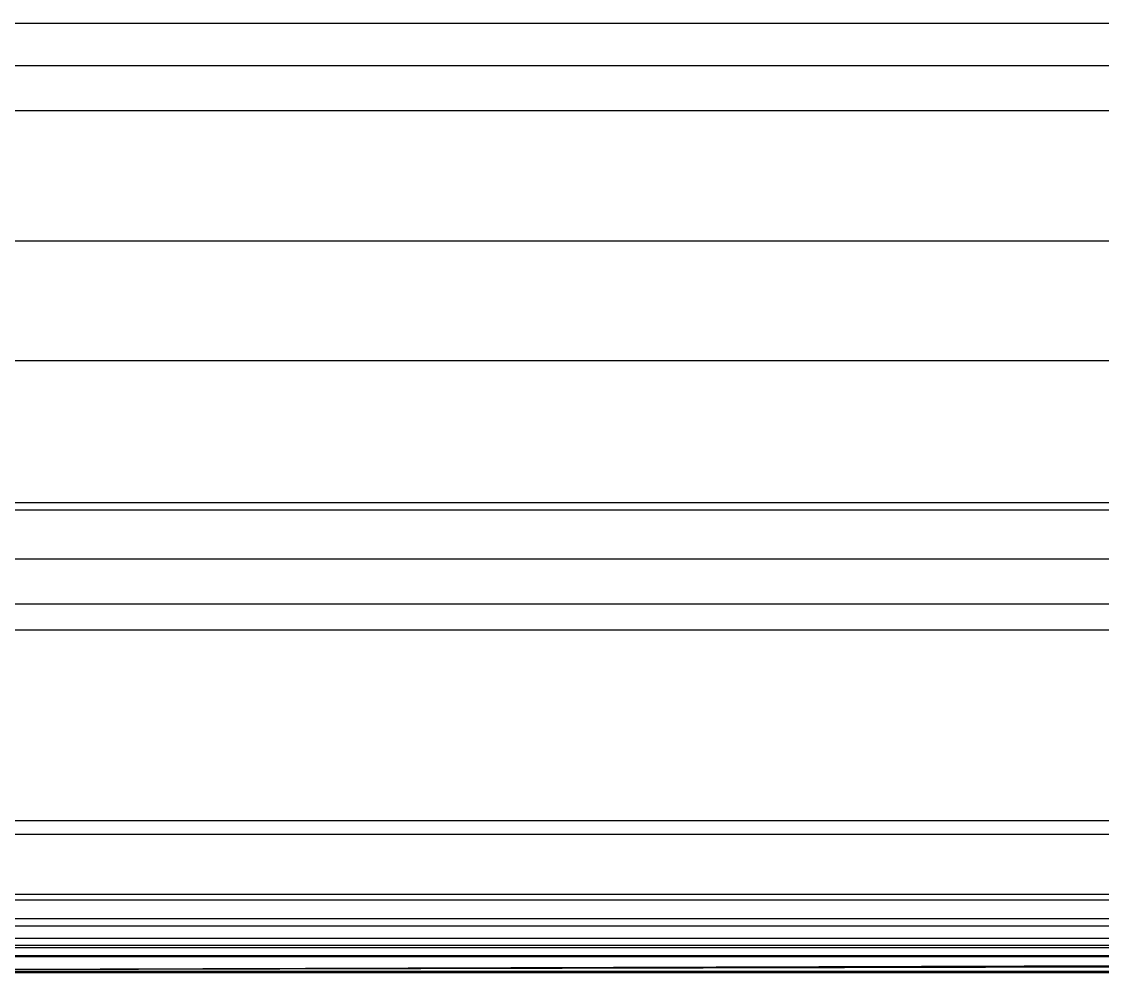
# Model space of a CAD drawing. Header units: metres. Extents: x -978944 to 1068394069015, y -937984 to 996528.
# Drawn here: x 8920 to 27148, y 0 to 16034 of the extents above; entities that cross this region are included whole.
import ezdxf

# ---------------------------------------------------------------- set-up
doc = ezdxf.new("R2010")
doc.units = ezdxf.units.M

msp = doc.modelspace()

# ---------------------------------------------------------------- linework, layer by layer
at = {"layer": 'MCD_Layer_0'}
for p, q in [((0, 0), (26753620474.790131, 493805.772657)), ((349280730858.413086, 489795.722191), (0, 15286.534545)), ((300767312905.074829, 465469.363704), (0, 14527.308397)), ((0, 0), (22915632290.344727, 449211.634243)), ((88639869237.940674, 253789.499274), (0, 7920.775482)), ((89313998642.169601, 249735.438261), (0, 7794.248155)), ((63675829771.457367, 223364.366608), (0, 6971.206467)), ((52289173226.511749, 199020.574513), (0, 6211.436216)), ((47014008310.515427, 184830.115712), (0, 5768.551706)), ((0, 0), (130808537902.637436, 182398.413364)), ((0, 421.74966), (27579727807.50174, 154847.730673)), ((0, 421.74966), (35071858589.854568, 154604.053091)), ((0, 421.74966), (36570284746.325134, 154266.653364)), ((0, 421.74966), (9164287507.689554, 152940.484989)), ((0, 0), (5597901715.854924, 126877.25)), ((0, 579.371081), (7094604675.603262, 117566.681961)), ((0, 579.371081), (11947368952.750002, 117468.364444)), ((0, 2559.374152), (43120933400.620872, 114702.94388)), ((0, 0), (32641868368.34642, 93678.240891)), ((0, 459.012183), (4304146895.74773, 93143.308648)), ((0, 459.012183), (7248216545.054945, 93065.415671)), ((0, 16005.074463), (8839917314.346695, 77035)), ((8169145928.706838, 74553.330263), (0, 2326.810968)), ((0, 12338.599691), (5118728379.185079, 59387.666667)), ((0, 1223.977825), (12898933248.960606, 54854.761905)), ((0, 266.633925), (1484042850.151756, 54105.679221)), ((0, 266.633925), (2499139597.365385, 54060.432252)), ((0, 0), (6930112089.87473, 43345.065692)), ((3766823517.405374, 43024.347492), (0, 278.355764)), ((2376581222.011322, 42099.423731), (0, 1313.923879)), ((0, 910.536665), (5562536379.067723, 40807.334037)), ((0, 782.896651), (4149183386.306761, 35086.91787)), ((4798259443.899145, 21488.276203), (0, 0)), ((0, 0), (1717268509.923693, 21357.29322)), ((0, 10320.704575), (3265345.153505, 10379.082796)), ((0, 10320.704575), (4376076.73328, 10344.558042)), ((0, 10320.704575), (2000345.298761, 10277.391701)), ((2571.137916, 36.094062), (3242204.91226, 10376.885767)), ((2571.137916, 36.094062), (4376076.73328, 10344.558042)), ((2571.137916, 36.094062), (4088109.286671, 10275.822394)), ((18626687792.005638, 3546.566532), (0, 15.353102)), ((15803694104.679592, 3237.887998), (0, 14.016831)), ((3726733509.267536, 1502.670471), (0, 6.505067)), ((2457115728.609094, 1265.90972), (0, 5.480129))]:
    msp.add_line(p, q, dxfattribs=at)

doc.saveas('drawing.dxf')
